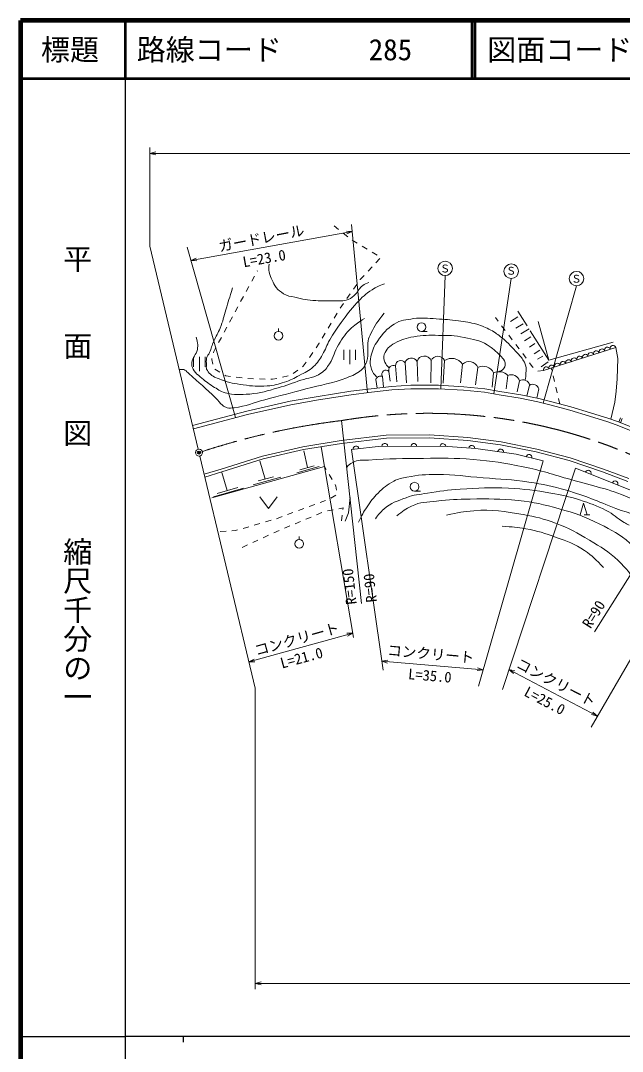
# Model space of a CAD drawing. Units: millimetres, scale not verified. Extents: x 40000 to 680000, y 20000 to 380000.
# Drawn here: x 40000 to 143663, y 202409 to 380000 of the extents above; entities that cross this region are included whole.
import ezdxf
from ezdxf.enums import TextEntityAlignment as Align

# ---------------------------------------------------------------- set-up
doc = ezdxf.new("R2010")
doc.units = ezdxf.units.MM
doc.header["$LTSCALE"] = 1000
doc.header["$PDMODE"] = 32
doc.header["$PDSIZE"] = 500
doc.linetypes.add('CHAIN', pattern=[18.5, 12, -1.5, 3.5, -1.5])
for name, color, linetype, lineweight in [('M-BGD', 7, 'Continuous', 13), ('M-BMK', 2, 'CHAIN', 13), ('M-STR-HTXT', 7, 'Continuous', 13), ('M-TTL', 2, 'Continuous', 140), ('M-TTL-BAND', 7, 'Continuous', 25), ('M-TTL-LINE', 7, 'Continuous', 50), ('M-TTL-TXT', 7, 'Continuous', 13), ('M-WORK', 1, 'Continuous', 13)]:
    doc.layers.add(name, color=color, linetype=linetype, lineweight=lineweight)
doc.layers.add('M-OTRS', color=6, linetype='Continuous')
doc.styles.add('@ＭＳ ゴシック', font='')
doc.styles.add('ＭＳ ゴシック', font='')
doc.styles.get('@ＭＳ ゴシック').set_extended_font_data('@MS Gothic')
doc.styles.get('ＭＳ ゴシック').set_extended_font_data('MS Gothic')

msp = doc.modelspace()

# ---------------------------------------------------------------- linework, layer by layer
at = {"layer": 'M-BGD'}
for p, q in [((62272, 341117), (70604, 306156)), ((142588, 310364), (141145, 310901)), ((142804, 310924), (141335, 311470)), ((147747, 308955), (142804, 310924)), ((143069, 310818), (143349, 311579)), ((143348, 310707), (143631, 311476)), ((147525, 308398), (142588, 310364)), ((70883, 304982), (80417, 264976))]:
    msp.add_line(p, q, dxfattribs=at)
msp.add_circle((70744, 305568), 600, dxfattribs=at)
at = {"layer": 'M-BMK'}
for centre, radius, start, end in [((110235, 187363), 124628, 96.88194, 108.19835), ((110186, 223038), 89304, 59.91736, 99.59388)]:
    msp.add_arc(centre, radius, start, end, dxfattribs=at)
at = {"layer": 'M-OTRS'}
msp.add_point((70744, 305568), dxfattribs=at)
at = {"layer": 'M-STR-HTXT'}
for p, q in [((62272, 341117), (62272, 358133)), ((62272, 357133), (63272, 357383)), ((62272, 357133), (260402, 357133)), ((62272, 357133), (63272, 356883)), ((80417, 264976), (80417, 213122)), ((80417, 214122), (81417, 214372)), ((302804, 214122), (80417, 214122)), ((80417, 214122), (81417, 213872))]:
    msp.add_line(p, q, dxfattribs=at)
at = {"layer": 'M-TTL'}
for p, q in [((40000, 380000), (40000, 20000)), ((680000, 380000), (40000, 380000))]:
    msp.add_line(p, q, dxfattribs=at)
at = {"layer": 'M-TTL-BAND'}
for p, q in [((58000, 370000), (58000, 20000)), ((40000, 205000), (58000, 205000)), ((579000, 205000), (58000, 205000)), ((68000, 205000), (68000, 204000))]:
    msp.add_line(p, q, dxfattribs=at)
at = {"layer": 'M-TTL-LINE'}
for p, q in [((58000, 380000), (58000, 370000)), ((117750, 380000), (117750, 370000)), ((118250, 380000), (118250, 370000)), ((40000, 370000), (680000, 370000))]:
    msp.add_line(p, q, dxfattribs=at)
at = {"layer": 'M-WORK'}
for p, q in [((94003, 344642), (94784, 344017)), ((99749, 315879), (97027, 344871)), ((97141, 343665), (69324, 338654)), ((95565, 343393), (96345, 342768)), ((97141, 343665), (96112, 343734)), ((97141, 343665), (96201, 343242)), ((97141, 342165), (97999, 341650)), ((98856, 341136), (99714, 340621)), ((68665, 340965), (77040, 311595)), ((100571, 340107), (101429, 339592)), ((69324, 338654), (70264, 339078)), ((69324, 338654), (70352, 338586)), ((100533, 337561), (99851, 336830)), ((101898, 339023), (101216, 338292)), ((79814, 335098), (80291, 335977)), ((80767, 336856), (80784, 336886)), ((99169, 336099), (98503, 335386)), ((112371, 316562), (113135, 336061)), ((78860, 333340), (79337, 334219)), ((97912, 334549), (97335, 333732)), ((98503, 335386), (98489, 335366)), ((121518, 315671), (124514, 335572)), ((130042, 314075), (135763, 334300)), ((77906, 331582), (78383, 332461)), ((96757, 332916), (96180, 332099)), ((76952, 329824), (77429, 330703)), ((95603, 331283), (95026, 330466)), ((75999, 328066), (76475, 328945)), ((94516, 329606), (94007, 328745)), ((122260, 328198), (121779, 328828)), ((125672, 328975), (124414, 328144)), ((127252, 327412), (125650, 329949)), ((75045, 326308), (75522, 327187)), ((84435, 326462), (84435, 326962)), ((93498, 327884), (92989, 327024)), ((123475, 326609), (122867, 327404)), ((126578, 327767), (125320, 326987)), ((127594, 326869), (126175, 326056)), ((130987, 321492), (129176, 328135)), ((74112, 324539), (74578, 325423)), ((92479, 326163), (91970, 325302)), ((109061, 326456), (110061, 326456)), ((124689, 325020), (124082, 325815)), ((127912, 325528), (126830, 324848)), ((130987, 321492), (127785, 326566)), ((73311, 323016), (73647, 323654)), ((91455, 324432), (90887, 323623)), ((91461, 324442), (91455, 324432)), ((95692, 323299), (95692, 321549)), ((96692, 323299), (96692, 320799)), ((97692, 323299), (97692, 321549)), ((125904, 323431), (125296, 324226)), ((128566, 324345), (127635, 323741)), ((129421, 323238), (128465, 322609)), ((142540, 323701), (130082, 319698)), ((142083, 324625), (130987, 321492)), ((142879, 321814), (142540, 323701)), ((69808, 322092), (69808, 320342)), ((70808, 322092), (70808, 319592)), ((71808, 322092), (71808, 320342)), ((72915, 321601), (72966, 321784)), ((73111, 320815), (72915, 321601)), ((73236, 322747), (73311, 323016)), ((90313, 322804), (89738, 321986)), ((127093, 321823), (126505, 322632)), ((129950, 322181), (129069, 321653)), ((142766, 318266), (142879, 321814)), ((74327, 319423), (73463, 319927)), ((87761, 319777), (86958, 319181)), ((88653, 320441), (88563, 320374)), ((89163, 321167), (88653, 320441)), ((104581, 320527), (104795, 317744)), ((106217, 321055), (106456, 317594)), ((108305, 321282), (108443, 317795)), ((110721, 321382), (110658, 317619)), ((113048, 321420), (112815, 317543)), ((116117, 320816), (115784, 317619)), ((118785, 320263), (118376, 317241)), ((128119, 320412), (127681, 321015)), ((128316, 320250), (128119, 320412)), ((130082, 319698), (129100, 319607)), ((130855, 321200), (129648, 320344)), ((131486, 319764), (131399, 320121)), ((75349, 318827), (75191, 318919)), ((76158, 318712), (75349, 318827)), ((78138, 318429), (77148, 318570)), ((80129, 318287), (79130, 318312)), ((82129, 318236), (81129, 318262)), ((83388, 318204), (83129, 318211)), ((84112, 318359), (83388, 318204)), ((86068, 318779), (85090, 318569)), ((101191, 318185), (101408, 316687)), ((102315, 318705), (102514, 316822)), ((103455, 319543), (103638, 317870)), ((121477, 319307), (121244, 316839)), ((123942, 318879), (123659, 316562)), ((125930, 317948), (125560, 316059)), ((129100, 319607), (129089, 319616)), ((131958, 317821), (131722, 318793)), ((142615, 316153), (142766, 318266)), ((96885, 316131), (91235, 315248)), ((100368, 316560), (96885, 316131)), ((103885, 316990), (100368, 316560)), ((103938, 316392), (100441, 315964)), ((107217, 317168), (103885, 316990)), ((107234, 316568), (103938, 316392)), ((111998, 317187), (107217, 317168)), ((111980, 316587), (107234, 316568)), ((116308, 316310), (111980, 316587)), ((116356, 316908), (111998, 317187)), ((119906, 315958), (116308, 316310)), ((119988, 316553), (116356, 316908)), ((122547, 316097), (119988, 316553)), ((127691, 317193), (127230, 315305)), ((129251, 316539), (128909, 314974)), ((132431, 315878), (132195, 316849)), ((142343, 314276), (142615, 316153)), ((86409, 314414), (78957, 312729)), ((91235, 315248), (86409, 314414)), ((91332, 314656), (86527, 313825)), ((96968, 315536), (91332, 314656)), ((100441, 315964), (96968, 315536)), ((122447, 315505), (119906, 315958)), ((126045, 314926), (122447, 315505)), ((126150, 315517), (122547, 316097)), ((129114, 314322), (126045, 314926)), ((129250, 314907), (126150, 315517)), ((131533, 314298), (129250, 314907)), ((132904, 313934), (132667, 314906)), ((78957, 312729), (69616, 310230)), ((86527, 313825), (79101, 312146)), ((131379, 313719), (129114, 314322)), ((134599, 312863), (131379, 313719)), ((134764, 313440), (131533, 314298)), ((137975, 311840), (134599, 312863)), ((138147, 312415), (134764, 313440)), ((141668, 311346), (142343, 314276)), ((79101, 312146), (69771, 309650)), ((95302, 311093), (98729, 279570)), ((141145, 310901), (137975, 311840)), ((141335, 311470), (138147, 312415)), ((95201, 307650), (88634, 306593)), ((102976, 308555), (95201, 307650)), ((103007, 308056), (95270, 307154)), ((110463, 308631), (102976, 308555)), ((110448, 308131), (103007, 308056)), ((117017, 307680), (110448, 308131)), ((117067, 308178), (110463, 308631)), ((122684, 306930), (117017, 307680)), ((122766, 307423), (117067, 308178)), ((128918, 306178), (122766, 307423)), ((88634, 306593), (81652, 304970)), ((88731, 306102), (81783, 304487)), ((95270, 307154), (88731, 306102)), ((89414, 303001), (88779, 305853)), ((97368, 273697), (91772, 306591)), ((96999, 306129), (102464, 268092)), ((128805, 305690), (122684, 306930)), ((134499, 304193), (128805, 305690)), ((134642, 304672), (128918, 306178)), ((81652, 304970), (74519, 302743)), ((81783, 304487), (74667, 302266)), ((82127, 301013), (81223, 304157)), ((118860, 265340), (130023, 304154)), ((140232, 302272), (134499, 304193)), ((140400, 302743), (134642, 304672)), ((74519, 302743), (71629, 301854)), ((74667, 302266), (71745, 301367)), ((92355, 303166), (72918, 297769)), ((75580, 299024), (74686, 302171)), ((91430, 303152), (87588, 302062)), ((90557, 303320), (88092, 302632)), ((92660, 302644), (92355, 303166)), ((135602, 302915), (122992, 264774)), ((144601, 300621), (140232, 302272)), ((144794, 301083), (140400, 302743)), ((84835, 301317), (80060, 300009)), ((83560, 301395), (80921, 300691)), ((93669, 300917), (93164, 301781)), ((154949, 300313), (138878, 274689)), ((78394, 299466), (73235, 297968)), ((77395, 299563), (73831, 298505)), ((94317, 299807), (94173, 300054)), ((94432, 299102), (94317, 299807)), ((107875, 298951), (108875, 298951)), ((81214, 297939), (82714, 295939)), ((82714, 295939), (84214, 297939)), ((89722, 296268), (90660, 296614)), ((91598, 296961), (92536, 297307)), ((93437, 297730), (94289, 298254)), ((96495, 295219), (96743, 297837)), ((136376, 294836), (136976, 296836)), ((136976, 296836), (137576, 294836)), ((85970, 294882), (86908, 295228)), ((87846, 295575), (88784, 295921)), ((91901, 295251), (90979, 294865)), ((93831, 295734), (92846, 295563)), ((95563, 296033), (94816, 295904)), ((95534, 295792), (95563, 296033)), ((95891, 293760), (96495, 295219)), ((138076, 294836), (137076, 294836)), ((80252, 293073), (81213, 293350)), ((82174, 293627), (83135, 293904)), ((84093, 294189), (85031, 294536)), ((88212, 293705), (87290, 293319)), ((90057, 294478), (89135, 294092)), ((95299, 293806), (95417, 294799)), ((74390, 291957), (75388, 292028)), ((76385, 292099), (77032, 292146)), ((77032, 292146), (77370, 292243)), ((78331, 292520), (79292, 292796)), ((82705, 291325), (81796, 290909)), ((84524, 292158), (83615, 291741)), ((86368, 292932), (85445, 292546)), ((157889, 292117), (138263, 258277)), ((79069, 289660), (78159, 289243)), ((80887, 290492), (79978, 290076)), ((88002, 290594), (88002, 291094)), ((97235, 274481), (79339, 269499)), ((97235, 274481), (96205, 274454)), ((97235, 274481), (96339, 273972)), ((79339, 269499), (80235, 270008)), ((79339, 269499), (80369, 269527)), ((102239, 269655), (103257, 269819)), ((119673, 268169), (102239, 269655)), ((102239, 269655), (103214, 269321)), ((119673, 268169), (118656, 268005)), ((119673, 268169), (118698, 268503)), ((139370, 260186), (124126, 268204)), ((124126, 268204), (124895, 267517)), ((124126, 268204), (125128, 267960)), ((139370, 260186), (138368, 260430)), ((139370, 260186), (138601, 260872))]:
    msp.add_line(p, q, dxfattribs=at)
for points in [[(130023, 304154), (125368, 305286), (118424, 306267), (113568, 306620), (102132, 306657), (96999, 306129)], [(157889, 292117), (152019, 295810), (144924, 299169), (135602, 302915)]]:
    msp.add_lwpolyline(points, dxfattribs=at)
for centre, radius in [((113135, 337311), 1250), ((124514, 336822), 1250), ((135763, 335550), 1250), ((109061, 327206), 750), ((84435, 325712), 750), ((107875, 299701), 750), ((88002, 289844), 750)]:
    msp.add_circle(centre, radius, dxfattribs=at)
for centre, radius, start, end in [((140145, 322928), 503, 18.18737, 197.43734), ((141103, 323236), 503, 18.18737, 197.43734), ((142062, 323544), 503, 18.18737, 197.43734), ((105476, 320553), 895, 34.13796, 181.67094), ((107309, 320721), 1142, 29.36553, 163.01171), ((109529, 320943), 1270, 20.25566, 164.51623), ((111892, 320929), 1256, 23.01557, 158.84251), ((114286, 319608), 2195, 33.41245, 124.32917), ((134395, 321081), 503, 18.18737, 197.43734), ((135353, 321388), 503, 18.18737, 197.43734), ((136312, 321696), 503, 18.18737, 197.43734), ((137270, 322004), 503, 18.18737, 197.43734), ((138228, 322312), 503, 18.18737, 197.43734), ((139187, 322620), 503, 18.18737, 197.43734), ((102920, 319077), 710, 41.09047, 211.56318), ((104219, 319805), 808, 63.37558, 198.89043), ((117256, 319601), 1665, 23.39833, 133.15144), ((119652, 318437), 2021, 25.47011, 115.4259), ((130562, 319849), 503, 18.18737, 197.43734), ((131520, 320157), 503, 18.18737, 197.43734), ((132478, 320465), 503, 18.18737, 197.43734), ((133437, 320773), 503, 18.18737, 197.43734), ((101998, 317915), 851, 68.12462, 161.53407), ((122407, 317350), 2167, 44.8811, 115.43663), ((124509, 317500), 1490, 17.48424, 112.32326), ((126534, 316925), 1188, 13.05525, 120.54757), ((128230, 316289), 1052, 13.72683, 120.77122), ((97763, 306208), 500, 5.87739, 185.87739), ((102740, 306655), 500, 359.81091, 179.81091), ((107740, 306639), 500, 359.81091, 179.81091), ((112740, 306622), 500, 359.81091, 179.81091), ((117729, 306318), 500, 355.8511, 175.8511), ((122685, 305665), 500, 351.95711, 171.95711), ((127593, 304745), 500, 346.32869, 166.32869), ((137765, 302046), 500, 338.10866, 158.10866), ((142404, 300181), 500, 338.10866, 158.10866)]:
    msp.add_arc(centre, radius, start, end, dxfattribs=at)
for points, knots in [([(99994, 334876), (99517, 334722), (99323, 334625), (98944, 334373), (98315, 333957), (98241, 333425), (97711, 332889), (97271, 332444), (97013, 332153), (96428, 331933), (95505, 331586), (94897, 331759), (93912, 331731), (92713, 331698), (92038, 331665), (90842, 331757), (89413, 331865), (88614, 332006), (87219, 332335), (86457, 332515), (85975, 332530), (85307, 332939), (84736, 333289), (84419, 333525), (83998, 334046), (83661, 334464), (83570, 334767), (83344, 335254), (83097, 335787), (82913, 336083), (82816, 336663), (82726, 337196), (82747, 337443), (82816, 338047)], [0, 0, 0, 0, 1, 1, 1, 2, 2, 2, 3, 3, 3, 4, 4, 4, 5, 5, 5, 6, 6, 6, 7, 7, 7, 8, 8, 8, 9, 9, 9, 10, 10, 10, 11, 11, 11, 11]), ([(102688, 334650), (101685, 334277), (101334, 334110), (100537, 333631), (99381, 332937), (98870, 332335), (97933, 331367), (96751, 330146), (96214, 329344), (95215, 327970), (94396, 326842), (93952, 326194), (93253, 324988), (92700, 324036), (92585, 323397), (92007, 322460), (91476, 321599), (91201, 321072), (90460, 320384), (89635, 319618), (88996, 319410), (88007, 318874), (87050, 318356), (86513, 318040), (85478, 317704), (84345, 317337), (83684, 317161), (82497, 317063), (80879, 316928), (79952, 317020), (78345, 317251), (76862, 317465), (76006, 317580), (74609, 318119), (73840, 318416), (73316, 318493), (72722, 319063), (72402, 319369), (72193, 319553), (72042, 319969), (71952, 320219), (72010, 320382), (72004, 320648), (71995, 321120), (71957, 321392), (72042, 321856), (72117, 322264), (72363, 322420), (72533, 322799), (72874, 323562), (72946, 324038), (73288, 324800), (73684, 325684), (74017, 326129), (74382, 327026), (74871, 328227), (74985, 328957), (75363, 330197), (75813, 331669), (75950, 332134), (76496, 333971)], [0, 0, 0, 0, 1, 1, 1, 2, 2, 2, 3, 3, 3, 4, 4, 4, 5, 5, 5, 6, 6, 6, 7, 7, 7, 8, 8, 8, 9, 9, 9, 10, 10, 10, 11, 11, 11, 12, 12, 12, 13, 13, 13, 14, 14, 14, 15, 15, 15, 16, 16, 16, 17, 17, 17, 18, 18, 18, 19, 19, 19, 20, 20, 20, 20]), ([(102621, 329616), (101481, 328078), (101007, 327603), (100356, 326107), (100145, 325621), (99951, 325365), (99866, 324842), (99761, 324202), (99870, 323829), (99828, 323182), (99781, 322457), (99848, 322028), (99639, 321332), (99440, 320666), (99227, 320271), (98696, 319823), (97839, 319099), (97215, 318864), (96167, 318464), (93511, 317449), (91895, 317272), (89147, 316539), (86380, 315801), (84823, 315413), (82052, 314690), (79995, 314153), (78901, 313535), (76787, 313312), (76318, 313263), (76034, 313188), (75579, 313312), (75242, 313404), (75059, 313509), (74787, 313728), (74267, 314146), (74095, 314507), (73617, 314973), (71861, 316682), (70792, 317548), (68975, 319192), (68713, 319428), (68608, 319617), (68304, 319795), (68154, 319884), (68040, 319865), (67868, 319885), (67660, 319909), (67577, 319901), (67332, 319885)], [0, 0, 0, 0, 1, 1, 1, 2, 2, 2, 3, 3, 3, 4, 4, 4, 5, 5, 5, 6, 6, 6, 7, 7, 7, 8, 8, 8, 9, 9, 9, 10, 10, 10, 11, 11, 11, 12, 12, 12, 13, 13, 13, 14, 14, 14, 15, 15, 15, 16, 16, 16, 16]), ([(99216, 328649), (98175, 328029), (97811, 327771), (97027, 327064), (95958, 326100), (95522, 325380), (94762, 324158), (94014, 322954), (93978, 322069), (93215, 320875), (92754, 320153), (92445, 319741), (91743, 319252), (90566, 318430), (89630, 318507), (88271, 318044), (86740, 317522), (85905, 317154), (84346, 316723), (82470, 316204), (81419, 315797), (79477, 315666), (77813, 315554), (76821, 315450), (75212, 315893), (74329, 316136), (73922, 316515), (73137, 316987), (72217, 317540), (71762, 317949), (70948, 318648), (70512, 319021), (70187, 319175), (69891, 319667), (69648, 320070), (69504, 320329), (69476, 320799), (69447, 321274), (69647, 321524), (69816, 321969), (69974, 322388), (70192, 322566), (70344, 322988), (70669, 323890), (70462, 324423), (70268, 325441)], [0, 0, 0, 0, 1, 1, 1, 2, 2, 2, 3, 3, 3, 4, 4, 4, 5, 5, 5, 6, 6, 6, 7, 7, 7, 8, 8, 8, 9, 9, 9, 10, 10, 10, 11, 11, 11, 12, 12, 12, 13, 13, 13, 14, 14, 14, 15, 15, 15, 15]), ([(126908, 318052), (127021, 318565), (127040, 318754), (127059, 319210), (127092, 319974), (127135, 320469), (126782, 321147), (126440, 321807), (126122, 322104), (125625, 322657), (124636, 323758), (124083, 324392), (122933, 325324), (122214, 325907), (121814, 326254), (120999, 326692), (120102, 327175), (119557, 327377), (118583, 327674), (117377, 328041), (116661, 328099), (115413, 328277), (113933, 328489), (113094, 328543), (111601, 328617), (110070, 328693), (109194, 328872), (107676, 328655), (106341, 328464), (105491, 328438), (104355, 327711), (103029, 326863), (102427, 326132), (101524, 324843), (100861, 323896), (100617, 323251), (100354, 322126), (100203, 321479), (100107, 321057), (100317, 320427), (100535, 319770), (100593, 319303), (101109, 318842), (101238, 318727), (101294, 318666), (101458, 318573)], [0, 0, 0, 0, 1, 1, 1, 2, 2, 2, 3, 3, 3, 4, 4, 4, 5, 5, 5, 6, 6, 6, 7, 7, 7, 8, 8, 8, 9, 9, 9, 10, 10, 10, 11, 11, 11, 12, 12, 12, 13, 13, 13, 14, 14, 14, 15, 15, 15, 15]), ([(122237, 319510), (122637, 319592), (122940, 319682), (123210, 320015), (123545, 320430), (123543, 320883), (123335, 321374), (123159, 321792), (122923, 321954), (122606, 322280), (121822, 323085), (121352, 323532), (120392, 324116), (118987, 324971), (117999, 325082), (116391, 325425), (114704, 325784), (113713, 325752), (111988, 325777), (110315, 325801), (109357, 325824), (107711, 325525), (106396, 325287), (105631, 325096), (104465, 324444), (103543, 323927), (103005, 323444), (102628, 322456), (102445, 321976), (102564, 321624), (102754, 321147), (102934, 320698), (103117, 320512), (103490, 320151)], [0, 0, 0, 0, 1, 1, 1, 2, 2, 2, 3, 3, 3, 4, 4, 4, 5, 5, 5, 6, 6, 6, 7, 7, 7, 8, 8, 8, 9, 9, 9, 10, 10, 10, 11, 11, 11, 11]), ([(157302, 282716), (157286, 284565), (157281, 285211), (156968, 286768), (156657, 288318), (156521, 289254), (155723, 290618), (154719, 292332), (153635, 292939), (152043, 294128), (149531, 296003), (147807, 296608), (144910, 297807), (141084, 299391), (138757, 299782), (134776, 300921), (131584, 301835), (129822, 302468), (126568, 303129), (123233, 303806), (121341, 304129), (117949, 304403), (114620, 304672), (112740, 304610), (109400, 304572), (105706, 304531), (103629, 304578), (99946, 304289), (98867, 304205), (98139, 304437), (97204, 303893), (96762, 303636), (96547, 303492), (96172, 303088)], [0, 0, 0, 0, 1, 1, 1, 2, 2, 2, 3, 3, 3, 4, 4, 4, 5, 5, 5, 6, 6, 6, 7, 7, 7, 8, 8, 8, 9, 9, 9, 10, 10, 10, 11, 11, 11, 11]), ([(156239, 279643), (156124, 281012), (156104, 281440), (155858, 282563), (155666, 283442), (155539, 283934), (155238, 284781), (154731, 286208), (154461, 287022), (153766, 288367), (153256, 289353), (153057, 289980), (152332, 290820), (151260, 292061), (150412, 292536), (149011, 293386), (146692, 294794), (145091, 294984), (142557, 295953), (139238, 297222), (137434, 298119), (134013, 299081), (131529, 299779), (130112, 300113), (127559, 300496), (124507, 300954), (122767, 300980), (119690, 301232), (116597, 301485), (114868, 301776), (111765, 301798), (109723, 301813), (108561, 301733), (106557, 301345), (105646, 301169), (105096, 301100), (104286, 300647), (103128, 299999), (102506, 299548), (101568, 298609), (100728, 297767), (100345, 297206), (99681, 296219), (99026, 295243), (98828, 294852), (98197, 293602)], [0, 0, 0, 0, 1, 1, 1, 2, 2, 2, 3, 3, 3, 4, 4, 4, 5, 5, 5, 6, 6, 6, 7, 7, 7, 8, 8, 8, 9, 9, 9, 10, 10, 10, 11, 11, 11, 12, 12, 12, 13, 13, 13, 14, 14, 14, 15, 15, 15, 15]), ([(101116, 294155), (101659, 294962), (101937, 295249), (102575, 295841), (103812, 296990), (104856, 297180), (106424, 297804), (107778, 298343), (108635, 298348), (110073, 298584), (112261, 298942), (113496, 299115), (115709, 299263), (118965, 299481), (120802, 299593), (124062, 299439), (126923, 299304), (128526, 299093), (131346, 298590), (133285, 298244), (134381, 298045), (136253, 297433), (138098, 296828), (139151, 296500), (140882, 295621), (142170, 294967), (142708, 294293), (143952, 293558), (144257, 293377), (144547, 293218), (144824, 293074)], [0, 0, 0, 0, 1, 1, 1, 2, 2, 2, 3, 3, 3, 4, 4, 4, 5, 5, 5, 6, 6, 6, 7, 7, 7, 8, 8, 8, 9, 9, 9, 10, 10, 10, 10]), ([(150968, 279565), (150844, 280924), (150778, 281414), (150440, 282547), (150044, 283874), (149695, 284601), (148930, 285755), (147680, 287641), (146676, 288498), (144968, 289982), (143152, 291559), (141912, 292193), (139759, 293265), (137143, 294569), (135576, 295129), (132758, 295907), (130064, 296652), (128519, 297013), (125738, 297304), (122511, 297641), (120680, 297606), (117435, 297568), (115176, 297541), (113906, 297485), (111661, 297228), (109958, 297033), (108907, 297096), (107359, 296360), (106273, 295844), (105814, 295532), (104792, 294662)], [0, 0, 0, 0, 1, 1, 1, 2, 2, 2, 3, 3, 3, 4, 4, 4, 5, 5, 5, 6, 6, 6, 7, 7, 7, 8, 8, 8, 9, 9, 9, 10, 10, 10, 10]), ([(113359, 294775), (115461, 295300), (116216, 295396), (118077, 295568), (121390, 295873), (123279, 295390), (126569, 294888), (128799, 294548), (130033, 294185), (132154, 293416), (134560, 292545), (135813, 291791), (138004, 290473), (140034, 289251), (141249, 288612), (142948, 286963), (144453, 285502), (144970, 284779), (146307, 282773)], [0, 0, 0, 0, 1, 1, 1, 2, 2, 2, 3, 3, 3, 4, 4, 4, 5, 5, 5, 6, 6, 6, 6]), ([(140420, 285755), (139082, 287201), (138551, 287716), (137136, 288699), (135414, 289895), (134236, 290239), (132268, 290963), (130270, 291698), (129118, 292067), (127022, 292435), (125444, 292712), (124845, 292776), (122946, 292888)], [0, 0, 0, 0, 1, 1, 1, 2, 2, 2, 3, 3, 3, 4, 4, 4, 4])]:
    msp.add_open_spline(points, degree=3, knots=knots, dxfattribs=at)

# ---------------------------------------------------------------- texts
at = {"layer": 'M-TTL-BAND', "style": '@ＭＳ ゴシック'}
for s, p in [('平\u3000\u3000面\u3000\u3000図', (49777, 306475)), ('縮尺千分の一', (49777, 261030))]:
    msp.add_text(s, height=3666, rotation=270, dxfattribs=at).set_placement(p, align=Align.MIDDLE_RIGHT)
at = {"layer": 'M-TTL-TXT', "style": 'ＭＳ ゴシック'}
msp.add_text('標題', height=3666, dxfattribs=at).set_placement((48500, 375000), align=Align.MIDDLE_CENTER)
for s, p in [('路線コード      285', (60000, 375000)), ('図面コード      2-0', (120380, 375000))]:
    msp.add_text(s, height=3666, dxfattribs=at).set_placement(p, align=Align.MIDDLE_LEFT)
at = {"layer": 'M-WORK', "style": 'ＭＳ ゴシック'}
for s, rotation, p in [('ガードレール', 11.011, (81469, 342511)), ('L=23.0', 10.046, (81965, 339042)), ('R=150', 96.205, (96652, 282487)), ('R=90', 96.205, (100199, 282244)), ('R=90', 57.903, (138723, 277737)), ('コンクリート', 15.703, (87573, 273458)), ('L=21.0', 15.011, (88395, 270211)), ('コンクリート', 354.958, (110667, 270905)), ('L=35.0', 355.272, (110511, 267149)), ('コンクリート', 332.661, (132255, 265975)), ('L=25.0', 332.292, (130299, 262845))]:
    msp.add_text(s, height=1833, rotation=rotation, dxfattribs=at).set_placement(p, align=Align.MIDDLE_CENTER)
for p in [(113115, 337270), (124494, 336882), (135743, 335508)]:
    msp.add_text('Ｓ', height=1320, dxfattribs=at).set_placement(p, align=Align.MIDDLE_CENTER)

doc.saveas('drawing.dxf')
